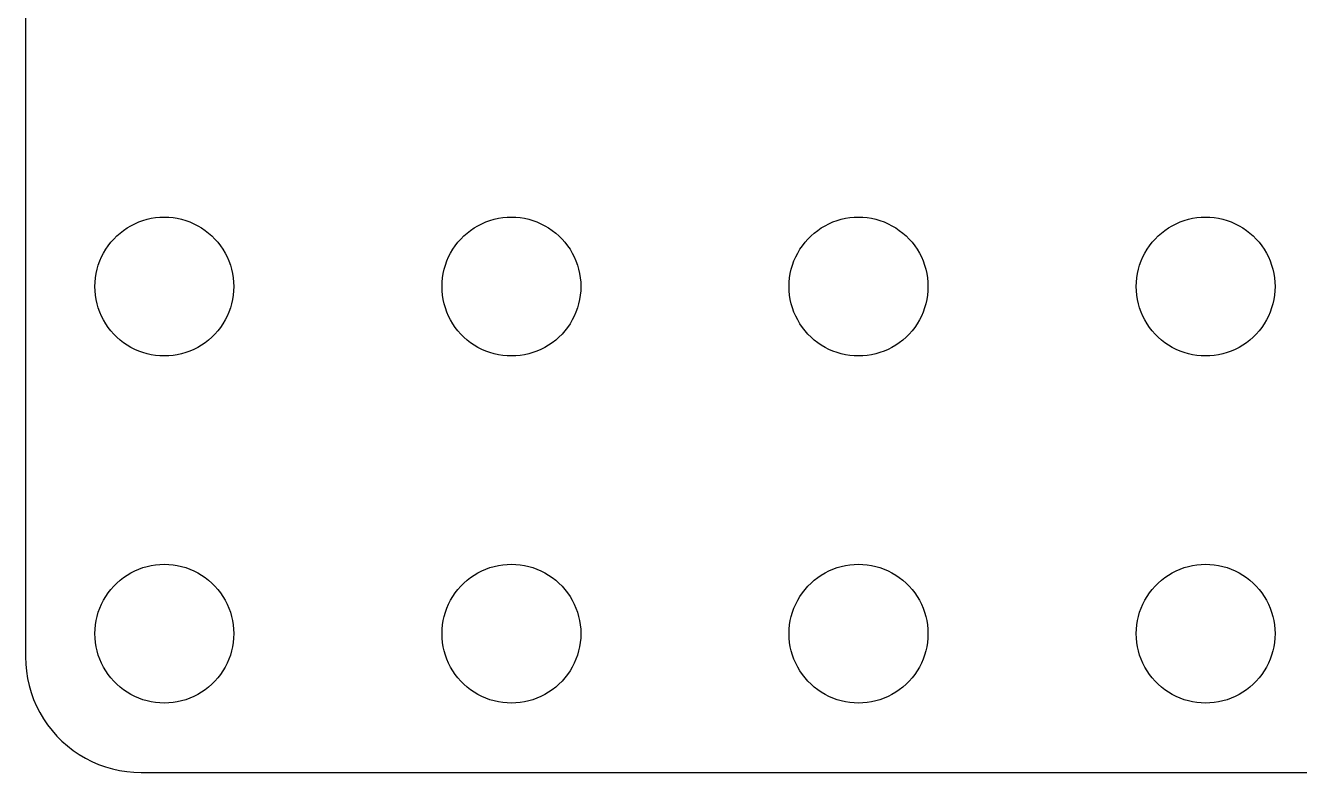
# Model space of a CAD drawing. Header units: metres. Extents: x -111 to 111, y -36 to 36.
# Drawn here: x -111 to -55.9, y -36 to -3.7 of the extents above; entities that cross this region are included whole.
import ezdxf

# ---------------------------------------------------------------- set-up
doc = ezdxf.new("R2010")
doc.units = ezdxf.units.M

msp = doc.modelspace()

# ---------------------------------------------------------------- linework, layer by layer
for p, q in [((-111, 31), (-111, -31)), ((-105.927, -12.1468), (-105.746, -12.0942)), ((-105.746, -12.0942), (-105.562, -12.0531)), ((-105.562, -12.0531), (-105.376, -12.0237)), ((-105.376, -12.0237), (-105.188, -12.0059)), ((-105.188, -12.0059), (-105, -12)), ((-105, -12), (-104.812, -12.0059)), ((-104.812, -12.0059), (-104.624, -12.0237)), ((-104.624, -12.0237), (-104.438, -12.0531)), ((-104.438, -12.0531), (-104.254, -12.0942)), ((-104.254, -12.0942), (-104.073, -12.1468)), ((-90.927, -12.1468), (-90.7461, -12.0942)), ((-90.7461, -12.0942), (-90.5621, -12.0531)), ((-90.5621, -12.0531), (-90.376, -12.0237)), ((-90.376, -12.0237), (-90.1884, -12.0059)), ((-90.1884, -12.0059), (-90, -12)), ((-90, -12), (-89.8116, -12.0059)), ((-89.8116, -12.0059), (-89.624, -12.0237)), ((-89.624, -12.0237), (-89.4379, -12.0531)), ((-89.4379, -12.0531), (-89.2539, -12.0942)), ((-89.2539, -12.0942), (-89.073, -12.1468)), ((-75.927, -12.1468), (-75.7461, -12.0942)), ((-75.7461, -12.0942), (-75.5621, -12.0531)), ((-75.5621, -12.0531), (-75.376, -12.0237)), ((-75.376, -12.0237), (-75.1884, -12.0059)), ((-75.1884, -12.0059), (-75, -12)), ((-75, -12), (-74.8116, -12.0059)), ((-74.8116, -12.0059), (-74.624, -12.0237)), ((-74.624, -12.0237), (-74.4379, -12.0531)), ((-74.4379, -12.0531), (-74.2539, -12.0942)), ((-74.2539, -12.0942), (-74.073, -12.1468)), ((-60.927, -12.1468), (-60.7461, -12.0942)), ((-60.7461, -12.0942), (-60.5621, -12.0531)), ((-60.5621, -12.0531), (-60.376, -12.0237)), ((-60.376, -12.0237), (-60.1884, -12.0059)), ((-60.1884, -12.0059), (-60, -12)), ((-60, -12), (-59.8116, -12.0059)), ((-59.8116, -12.0059), (-59.624, -12.0237)), ((-59.624, -12.0237), (-59.4379, -12.0531)), ((-59.4379, -12.0531), (-59.2539, -12.0942)), ((-59.2539, -12.0942), (-59.0729, -12.1468)), ((-106.912, -12.6884), (-106.763, -12.5729)), ((-106.763, -12.5729), (-106.607, -12.467)), ((-106.607, -12.467), (-106.445, -12.3711)), ((-106.445, -12.3711), (-106.277, -12.2855)), ((-106.277, -12.2855), (-106.104, -12.2107)), ((-106.104, -12.2107), (-105.927, -12.1468)), ((-104.073, -12.1468), (-103.896, -12.2107)), ((-103.896, -12.2107), (-103.723, -12.2855)), ((-103.723, -12.2855), (-103.555, -12.3711)), ((-103.555, -12.3711), (-103.393, -12.467)), ((-103.393, -12.467), (-103.237, -12.5729)), ((-103.237, -12.5729), (-103.088, -12.6884)), ((-91.9123, -12.6884), (-91.7634, -12.5729)), ((-91.7634, -12.5729), (-91.6075, -12.467)), ((-91.6075, -12.467), (-91.4453, -12.3711)), ((-91.4453, -12.3711), (-91.2773, -12.2855)), ((-91.2773, -12.2855), (-91.1044, -12.2107)), ((-91.1044, -12.2107), (-90.927, -12.1468)), ((-89.073, -12.1468), (-88.8956, -12.2107)), ((-88.8956, -12.2107), (-88.7227, -12.2855)), ((-88.7227, -12.2855), (-88.5547, -12.3711)), ((-88.5547, -12.3711), (-88.3925, -12.467)), ((-88.3925, -12.467), (-88.2366, -12.5729)), ((-88.2366, -12.5729), (-88.0877, -12.6884)), ((-76.9123, -12.6884), (-76.7634, -12.5729)), ((-76.7634, -12.5729), (-76.6075, -12.467)), ((-76.6075, -12.467), (-76.4453, -12.3711)), ((-76.4453, -12.3711), (-76.2773, -12.2855)), ((-76.2773, -12.2855), (-76.1044, -12.2107)), ((-76.1044, -12.2107), (-75.927, -12.1468)), ((-74.073, -12.1468), (-73.8956, -12.2107)), ((-73.8956, -12.2107), (-73.7227, -12.2855)), ((-73.7227, -12.2855), (-73.5547, -12.3711)), ((-73.5547, -12.3711), (-73.3925, -12.467)), ((-73.3925, -12.467), (-73.2366, -12.5729)), ((-73.2366, -12.5729), (-73.0877, -12.6884)), ((-61.9123, -12.6884), (-61.7634, -12.5729)), ((-61.7634, -12.5729), (-61.6075, -12.467)), ((-61.6075, -12.467), (-61.4453, -12.3711)), ((-61.4453, -12.3711), (-61.2773, -12.2855)), ((-61.2773, -12.2855), (-61.1044, -12.2107)), ((-61.1044, -12.2107), (-60.927, -12.1468)), ((-59.0729, -12.1468), (-58.8956, -12.2107)), ((-58.8956, -12.2107), (-58.7227, -12.2855)), ((-58.7227, -12.2855), (-58.5547, -12.3711)), ((-58.5547, -12.3711), (-58.3925, -12.467)), ((-58.3925, -12.467), (-58.2366, -12.5729)), ((-58.2366, -12.5729), (-58.0877, -12.6884)), ((-107.427, -13.2366), (-107.312, -13.0877)), ((-107.312, -13.0877), (-107.187, -12.9464)), ((-107.187, -12.9464), (-107.054, -12.8131)), ((-107.054, -12.8131), (-106.912, -12.6884)), ((-103.088, -12.6884), (-102.946, -12.8131)), ((-102.946, -12.8131), (-102.813, -12.9464)), ((-102.813, -12.9464), (-102.688, -13.0877)), ((-102.688, -13.0877), (-102.573, -13.2366)), ((-92.427, -13.2366), (-92.3115, -13.0877)), ((-92.3115, -13.0877), (-92.1869, -12.9464)), ((-92.1869, -12.9464), (-92.0536, -12.8131)), ((-92.0536, -12.8131), (-91.9123, -12.6884)), ((-88.0877, -12.6884), (-87.9464, -12.8131)), ((-87.9464, -12.8131), (-87.8131, -12.9464)), ((-87.8131, -12.9464), (-87.6885, -13.0877)), ((-87.6885, -13.0877), (-87.573, -13.2366)), ((-77.427, -13.2366), (-77.3115, -13.0877)), ((-77.3115, -13.0877), (-77.1869, -12.9464)), ((-77.1869, -12.9464), (-77.0536, -12.8131)), ((-77.0536, -12.8131), (-76.9123, -12.6884)), ((-73.0877, -12.6884), (-72.9464, -12.8131)), ((-72.9464, -12.8131), (-72.8131, -12.9464)), ((-72.8131, -12.9464), (-72.6885, -13.0877)), ((-72.6885, -13.0877), (-72.573, -13.2366)), ((-62.427, -13.2366), (-62.3115, -13.0877)), ((-62.3115, -13.0877), (-62.1869, -12.9464)), ((-62.1869, -12.9464), (-62.0536, -12.8131)), ((-62.0536, -12.8131), (-61.9123, -12.6884)), ((-58.0877, -12.6884), (-57.9464, -12.8131)), ((-57.9464, -12.8131), (-57.8131, -12.9464)), ((-57.8131, -12.9464), (-57.6885, -13.0877)), ((-57.6885, -13.0877), (-57.5729, -13.2366)), ((-107.789, -13.8956), (-107.714, -13.7227)), ((-107.714, -13.7227), (-107.629, -13.5547)), ((-107.629, -13.5547), (-107.533, -13.3925)), ((-107.533, -13.3925), (-107.427, -13.2366)), ((-102.573, -13.2366), (-102.467, -13.3925)), ((-102.467, -13.3925), (-102.371, -13.5547)), ((-102.371, -13.5547), (-102.286, -13.7227)), ((-102.286, -13.7227), (-102.211, -13.8956)), ((-92.7893, -13.8956), (-92.7145, -13.7227)), ((-92.7145, -13.7227), (-92.6289, -13.5547)), ((-92.6289, -13.5547), (-92.533, -13.3925)), ((-92.533, -13.3925), (-92.427, -13.2366)), ((-87.573, -13.2366), (-87.467, -13.3925)), ((-87.467, -13.3925), (-87.3711, -13.5547)), ((-87.3711, -13.5547), (-87.2855, -13.7227)), ((-87.2855, -13.7227), (-87.2107, -13.8956)), ((-77.7893, -13.8956), (-77.7145, -13.7227)), ((-77.7145, -13.7227), (-77.6289, -13.5547)), ((-77.6289, -13.5547), (-77.533, -13.3925)), ((-77.533, -13.3925), (-77.427, -13.2366)), ((-72.573, -13.2366), (-72.467, -13.3925)), ((-72.467, -13.3925), (-72.3711, -13.5547)), ((-72.3711, -13.5547), (-72.2855, -13.7227)), ((-72.2855, -13.7227), (-72.2107, -13.8956)), ((-62.7893, -13.8956), (-62.7145, -13.7227)), ((-62.7145, -13.7227), (-62.6289, -13.5547)), ((-62.6289, -13.5547), (-62.533, -13.3925)), ((-62.533, -13.3925), (-62.427, -13.2366)), ((-57.5729, -13.2366), (-57.467, -13.3925)), ((-57.467, -13.3925), (-57.3711, -13.5547)), ((-57.3711, -13.5547), (-57.2855, -13.7227)), ((-57.2855, -13.7227), (-57.2107, -13.8956)), ((-107.947, -14.4379), (-107.906, -14.2539)), ((-107.906, -14.2539), (-107.853, -14.0729)), ((-107.853, -14.0729), (-107.789, -13.8956)), ((-102.211, -13.8956), (-102.147, -14.0729)), ((-102.147, -14.0729), (-102.094, -14.2539)), ((-102.094, -14.2539), (-102.053, -14.4379)), ((-92.9469, -14.4379), (-92.9057, -14.2539)), ((-92.9057, -14.2539), (-92.8532, -14.0729)), ((-92.8532, -14.0729), (-92.7893, -13.8956)), ((-87.2107, -13.8956), (-87.1468, -14.0729)), ((-87.1468, -14.0729), (-87.0943, -14.2539)), ((-87.0943, -14.2539), (-87.0531, -14.4379)), ((-77.9469, -14.4379), (-77.9057, -14.2539)), ((-77.9057, -14.2539), (-77.8532, -14.0729)), ((-77.8532, -14.0729), (-77.7893, -13.8956)), ((-72.2107, -13.8956), (-72.1468, -14.0729)), ((-72.1468, -14.0729), (-72.0943, -14.2539)), ((-72.0943, -14.2539), (-72.0531, -14.4379)), ((-62.9469, -14.4379), (-62.9057, -14.2539)), ((-62.9057, -14.2539), (-62.8532, -14.0729)), ((-62.8532, -14.0729), (-62.7893, -13.8956)), ((-57.2107, -13.8956), (-57.1468, -14.0729)), ((-57.1468, -14.0729), (-57.0942, -14.2539)), ((-57.0942, -14.2539), (-57.0531, -14.4379)), ((-108, -15), (-107.994, -14.8116)), ((-107.994, -14.8116), (-107.976, -14.624)), ((-107.976, -14.624), (-107.947, -14.4379)), ((-102.053, -14.4379), (-102.024, -14.624)), ((-102.024, -14.624), (-102.006, -14.8116)), ((-102.006, -14.8116), (-102, -15)), ((-93, -15), (-92.9941, -14.8116)), ((-92.9941, -14.8116), (-92.9763, -14.624)), ((-92.9763, -14.624), (-92.9469, -14.4379)), ((-87.0531, -14.4379), (-87.0237, -14.624)), ((-87.0237, -14.624), (-87.0059, -14.8116)), ((-87.0059, -14.8116), (-87, -15)), ((-78, -15), (-77.9941, -14.8116)), ((-77.9941, -14.8116), (-77.9763, -14.624)), ((-77.9763, -14.624), (-77.9469, -14.4379)), ((-72.0531, -14.4379), (-72.0237, -14.624)), ((-72.0237, -14.624), (-72.0059, -14.8116)), ((-72.0059, -14.8116), (-72, -15)), ((-63, -15), (-62.9941, -14.8116)), ((-62.9941, -14.8116), (-62.9763, -14.624)), ((-62.9763, -14.624), (-62.9469, -14.4379)), ((-57.0531, -14.4379), (-57.0237, -14.624)), ((-57.0237, -14.624), (-57.0059, -14.8116)), ((-57.0059, -14.8116), (-57, -15)), ((-107.994, -15.1884), (-108, -15)), ((-107.976, -15.376), (-107.994, -15.1884)), ((-107.947, -15.5621), (-107.976, -15.376)), ((-102.024, -15.376), (-102.053, -15.5621)), ((-102.006, -15.1884), (-102.024, -15.376)), ((-102, -15), (-102.006, -15.1884)), ((-92.9941, -15.1884), (-93, -15)), ((-92.9763, -15.376), (-92.9941, -15.1884)), ((-92.9469, -15.5621), (-92.9763, -15.376)), ((-87.0237, -15.376), (-87.0531, -15.5621)), ((-87.0059, -15.1884), (-87.0237, -15.376)), ((-87, -15), (-87.0059, -15.1884)), ((-77.9941, -15.1884), (-78, -15)), ((-77.9763, -15.376), (-77.9941, -15.1884)), ((-77.9469, -15.5621), (-77.9763, -15.376)), ((-72.0237, -15.376), (-72.0531, -15.5621)), ((-72.0059, -15.1884), (-72.0237, -15.376)), ((-72, -15), (-72.0059, -15.1884)), ((-62.9941, -15.1884), (-63, -15)), ((-62.9763, -15.376), (-62.9941, -15.1884)), ((-62.9469, -15.5621), (-62.9763, -15.376)), ((-57.0237, -15.376), (-57.0531, -15.5621)), ((-57.0059, -15.1884), (-57.0237, -15.376)), ((-57, -15), (-57.0059, -15.1884)), ((-107.906, -15.7461), (-107.947, -15.5621)), ((-107.853, -15.927), (-107.906, -15.7461)), ((-107.789, -16.1044), (-107.853, -15.927)), ((-102.147, -15.927), (-102.211, -16.1044)), ((-102.094, -15.7461), (-102.147, -15.927)), ((-102.053, -15.5621), (-102.094, -15.7461)), ((-92.9057, -15.7461), (-92.9469, -15.5621)), ((-92.8532, -15.927), (-92.9057, -15.7461)), ((-92.7893, -16.1044), (-92.8532, -15.927)), ((-87.1468, -15.927), (-87.2107, -16.1044)), ((-87.0943, -15.7461), (-87.1468, -15.927)), ((-87.0531, -15.5621), (-87.0943, -15.7461)), ((-77.9057, -15.7461), (-77.9469, -15.5621)), ((-77.8532, -15.927), (-77.9057, -15.7461)), ((-77.7893, -16.1044), (-77.8532, -15.927)), ((-72.1468, -15.927), (-72.2107, -16.1044)), ((-72.0943, -15.7461), (-72.1468, -15.927)), ((-72.0531, -15.5621), (-72.0943, -15.7461)), ((-62.9057, -15.7461), (-62.9469, -15.5621)), ((-62.8532, -15.927), (-62.9057, -15.7461)), ((-62.7893, -16.1044), (-62.8532, -15.927)), ((-57.1468, -15.927), (-57.2107, -16.1044)), ((-57.0942, -15.7461), (-57.1468, -15.927)), ((-57.0531, -15.5621), (-57.0942, -15.7461)), ((-107.714, -16.2773), (-107.789, -16.1044)), ((-107.629, -16.4453), (-107.714, -16.2773)), ((-107.533, -16.6075), (-107.629, -16.4453)), ((-102.371, -16.4453), (-102.467, -16.6075)), ((-102.286, -16.2773), (-102.371, -16.4453)), ((-102.211, -16.1044), (-102.286, -16.2773)), ((-92.7145, -16.2773), (-92.7893, -16.1044)), ((-92.6289, -16.4453), (-92.7145, -16.2773)), ((-92.533, -16.6075), (-92.6289, -16.4453)), ((-87.3711, -16.4453), (-87.467, -16.6075)), ((-87.2855, -16.2773), (-87.3711, -16.4453)), ((-87.2107, -16.1044), (-87.2855, -16.2773)), ((-77.7145, -16.2773), (-77.7893, -16.1044)), ((-77.6289, -16.4453), (-77.7145, -16.2773)), ((-77.533, -16.6075), (-77.6289, -16.4453)), ((-72.3711, -16.4453), (-72.467, -16.6075)), ((-72.2855, -16.2773), (-72.3711, -16.4453)), ((-72.2107, -16.1044), (-72.2855, -16.2773)), ((-62.7145, -16.2773), (-62.7893, -16.1044)), ((-62.6289, -16.4453), (-62.7145, -16.2773)), ((-62.533, -16.6075), (-62.6289, -16.4453)), ((-57.3711, -16.4453), (-57.467, -16.6075)), ((-57.2855, -16.2773), (-57.3711, -16.4453)), ((-57.2107, -16.1044), (-57.2855, -16.2773)), ((-107.427, -16.7634), (-107.533, -16.6075)), ((-107.312, -16.9123), (-107.427, -16.7634)), ((-107.187, -17.0536), (-107.312, -16.9123)), ((-107.054, -17.1869), (-107.187, -17.0536)), ((-102.813, -17.0536), (-102.946, -17.1869)), ((-102.688, -16.9123), (-102.813, -17.0536)), ((-102.573, -16.7634), (-102.688, -16.9123)), ((-102.467, -16.6075), (-102.573, -16.7634)), ((-92.427, -16.7634), (-92.533, -16.6075)), ((-92.3115, -16.9123), (-92.427, -16.7634)), ((-92.1869, -17.0536), (-92.3115, -16.9123)), ((-92.0536, -17.1869), (-92.1869, -17.0536)), ((-87.8131, -17.0536), (-87.9464, -17.1869)), ((-87.6885, -16.9123), (-87.8131, -17.0536)), ((-87.573, -16.7634), (-87.6885, -16.9123)), ((-87.467, -16.6075), (-87.573, -16.7634)), ((-77.427, -16.7634), (-77.533, -16.6075)), ((-77.3115, -16.9123), (-77.427, -16.7634)), ((-77.1869, -17.0536), (-77.3115, -16.9123)), ((-77.0536, -17.1869), (-77.1869, -17.0536)), ((-72.8131, -17.0536), (-72.9464, -17.1869)), ((-72.6885, -16.9123), (-72.8131, -17.0536)), ((-72.573, -16.7634), (-72.6885, -16.9123)), ((-72.467, -16.6075), (-72.573, -16.7634)), ((-62.427, -16.7634), (-62.533, -16.6075)), ((-62.3115, -16.9123), (-62.427, -16.7634)), ((-62.1869, -17.0536), (-62.3115, -16.9123)), ((-62.0536, -17.1869), (-62.1869, -17.0536)), ((-57.8131, -17.0536), (-57.9464, -17.1869)), ((-57.6885, -16.9123), (-57.8131, -17.0536)), ((-57.5729, -16.7634), (-57.6885, -16.9123)), ((-57.467, -16.6075), (-57.5729, -16.7634)), ((-106.912, -17.3115), (-107.054, -17.1869)), ((-106.763, -17.427), (-106.912, -17.3115)), ((-106.607, -17.533), (-106.763, -17.427)), ((-106.445, -17.6289), (-106.607, -17.533)), ((-103.393, -17.533), (-103.555, -17.6289)), ((-103.237, -17.427), (-103.393, -17.533)), ((-103.088, -17.3115), (-103.237, -17.427)), ((-102.946, -17.1869), (-103.088, -17.3115)), ((-91.9123, -17.3115), (-92.0536, -17.1869)), ((-91.7634, -17.427), (-91.9123, -17.3115)), ((-91.6075, -17.533), (-91.7634, -17.427)), ((-91.4453, -17.6289), (-91.6075, -17.533)), ((-88.3925, -17.533), (-88.5547, -17.6289)), ((-88.2366, -17.427), (-88.3925, -17.533)), ((-88.0877, -17.3115), (-88.2366, -17.427)), ((-87.9464, -17.1869), (-88.0877, -17.3115)), ((-76.9123, -17.3115), (-77.0536, -17.1869)), ((-76.7634, -17.427), (-76.9123, -17.3115)), ((-76.6075, -17.533), (-76.7634, -17.427)), ((-76.4453, -17.6289), (-76.6075, -17.533)), ((-73.3925, -17.533), (-73.5547, -17.6289)), ((-73.2366, -17.427), (-73.3925, -17.533)), ((-73.0877, -17.3115), (-73.2366, -17.427)), ((-72.9464, -17.1869), (-73.0877, -17.3115)), ((-61.9123, -17.3115), (-62.0536, -17.1869)), ((-61.7634, -17.427), (-61.9123, -17.3115)), ((-61.6075, -17.533), (-61.7634, -17.427)), ((-61.4453, -17.6289), (-61.6075, -17.533)), ((-58.3925, -17.533), (-58.5547, -17.6289)), ((-58.2366, -17.427), (-58.3925, -17.533)), ((-58.0877, -17.3115), (-58.2366, -17.427)), ((-57.9464, -17.1869), (-58.0877, -17.3115)), ((-106.277, -17.7145), (-106.445, -17.6289)), ((-106.104, -17.7893), (-106.277, -17.7145)), ((-105.927, -17.8532), (-106.104, -17.7893)), ((-105.746, -17.9057), (-105.927, -17.8532)), ((-105.562, -17.9469), (-105.746, -17.9057)), ((-105.376, -17.9763), (-105.562, -17.9469)), ((-105.188, -17.9941), (-105.376, -17.9763)), ((-105, -18), (-105.188, -17.9941)), ((-104.812, -17.9941), (-105, -18)), ((-104.624, -17.9763), (-104.812, -17.9941)), ((-104.438, -17.9469), (-104.624, -17.9763)), ((-104.254, -17.9057), (-104.438, -17.9469)), ((-104.073, -17.8532), (-104.254, -17.9057)), ((-103.896, -17.7893), (-104.073, -17.8532)), ((-103.723, -17.7145), (-103.896, -17.7893)), ((-103.555, -17.6289), (-103.723, -17.7145)), ((-91.2773, -17.7145), (-91.4453, -17.6289)), ((-91.1044, -17.7893), (-91.2773, -17.7145)), ((-90.927, -17.8532), (-91.1044, -17.7893)), ((-90.7461, -17.9057), (-90.927, -17.8532)), ((-90.5621, -17.9469), (-90.7461, -17.9057)), ((-90.376, -17.9763), (-90.5621, -17.9469)), ((-90.1884, -17.9941), (-90.376, -17.9763)), ((-90, -18), (-90.1884, -17.9941)), ((-89.8116, -17.9941), (-90, -18)), ((-89.624, -17.9763), (-89.8116, -17.9941)), ((-89.4379, -17.9469), (-89.624, -17.9763)), ((-89.2539, -17.9057), (-89.4379, -17.9469)), ((-89.073, -17.8532), (-89.2539, -17.9057)), ((-88.8956, -17.7893), (-89.073, -17.8532)), ((-88.7227, -17.7145), (-88.8956, -17.7893)), ((-88.5547, -17.6289), (-88.7227, -17.7145)), ((-76.2773, -17.7145), (-76.4453, -17.6289)), ((-76.1044, -17.7893), (-76.2773, -17.7145)), ((-75.927, -17.8532), (-76.1044, -17.7893)), ((-75.7461, -17.9057), (-75.927, -17.8532)), ((-75.5621, -17.9469), (-75.7461, -17.9057)), ((-75.376, -17.9763), (-75.5621, -17.9469)), ((-75.1884, -17.9941), (-75.376, -17.9763)), ((-75, -18), (-75.1884, -17.9941)), ((-74.8116, -17.9941), (-75, -18)), ((-74.624, -17.9763), (-74.8116, -17.9941)), ((-74.4379, -17.9469), (-74.624, -17.9763)), ((-74.2539, -17.9057), (-74.4379, -17.9469)), ((-74.073, -17.8532), (-74.2539, -17.9057)), ((-73.8956, -17.7893), (-74.073, -17.8532)), ((-73.7227, -17.7145), (-73.8956, -17.7893)), ((-73.5547, -17.6289), (-73.7227, -17.7145)), ((-61.2773, -17.7145), (-61.4453, -17.6289)), ((-61.1044, -17.7893), (-61.2773, -17.7145)), ((-60.927, -17.8532), (-61.1044, -17.7893)), ((-60.7461, -17.9057), (-60.927, -17.8532)), ((-60.5621, -17.9469), (-60.7461, -17.9057)), ((-60.376, -17.9763), (-60.5621, -17.9469)), ((-60.1884, -17.9941), (-60.376, -17.9763)), ((-60, -18), (-60.1884, -17.9941)), ((-59.8116, -17.9941), (-60, -18)), ((-59.624, -17.9763), (-59.8116, -17.9941)), ((-59.4379, -17.9469), (-59.624, -17.9763)), ((-59.2539, -17.9057), (-59.4379, -17.9469)), ((-59.0729, -17.8532), (-59.2539, -17.9057)), ((-58.8956, -17.7893), (-59.0729, -17.8532)), ((-58.7227, -17.7145), (-58.8956, -17.7893)), ((-58.5547, -17.6289), (-58.7227, -17.7145)), ((-106.763, -27.5729), (-106.607, -27.467)), ((-106.607, -27.467), (-106.445, -27.3711)), ((-106.445, -27.3711), (-106.277, -27.2855)), ((-106.277, -27.2855), (-106.104, -27.2107)), ((-106.104, -27.2107), (-105.927, -27.1468)), ((-105.927, -27.1468), (-105.746, -27.0942)), ((-105.746, -27.0942), (-105.562, -27.0531)), ((-105.562, -27.0531), (-105.376, -27.0237)), ((-105.376, -27.0237), (-105.188, -27.0059)), ((-105.188, -27.0059), (-105, -27)), ((-105, -27), (-104.812, -27.0059)), ((-104.812, -27.0059), (-104.624, -27.0237)), ((-104.624, -27.0237), (-104.438, -27.0531)), ((-104.438, -27.0531), (-104.254, -27.0942)), ((-104.254, -27.0942), (-104.073, -27.1468)), ((-104.073, -27.1468), (-103.896, -27.2107)), ((-103.896, -27.2107), (-103.723, -27.2855)), ((-103.723, -27.2855), (-103.555, -27.3711)), ((-103.555, -27.3711), (-103.393, -27.467)), ((-103.393, -27.467), (-103.237, -27.5729)), ((-91.7634, -27.5729), (-91.6075, -27.467)), ((-91.6075, -27.467), (-91.4453, -27.3711)), ((-91.4453, -27.3711), (-91.2773, -27.2855)), ((-91.2773, -27.2855), (-91.1044, -27.2107)), ((-91.1044, -27.2107), (-90.927, -27.1468)), ((-90.927, -27.1468), (-90.7461, -27.0942)), ((-90.7461, -27.0942), (-90.5621, -27.0531)), ((-90.5621, -27.0531), (-90.376, -27.0237)), ((-90.376, -27.0237), (-90.1884, -27.0059)), ((-90.1884, -27.0059), (-90, -27)), ((-90, -27), (-89.8116, -27.0059)), ((-89.8116, -27.0059), (-89.624, -27.0237)), ((-89.624, -27.0237), (-89.4379, -27.0531)), ((-89.4379, -27.0531), (-89.2539, -27.0942)), ((-89.2539, -27.0942), (-89.073, -27.1468)), ((-89.073, -27.1468), (-88.8956, -27.2107)), ((-88.8956, -27.2107), (-88.7227, -27.2855)), ((-88.7227, -27.2855), (-88.5547, -27.3711)), ((-88.5547, -27.3711), (-88.3925, -27.467)), ((-88.3925, -27.467), (-88.2366, -27.5729)), ((-76.7634, -27.5729), (-76.6075, -27.467)), ((-76.6075, -27.467), (-76.4453, -27.3711)), ((-76.4453, -27.3711), (-76.2773, -27.2855)), ((-76.2773, -27.2855), (-76.1044, -27.2107)), ((-76.1044, -27.2107), (-75.927, -27.1468)), ((-75.927, -27.1468), (-75.7461, -27.0942)), ((-75.7461, -27.0942), (-75.5621, -27.0531)), ((-75.5621, -27.0531), (-75.376, -27.0237)), ((-75.376, -27.0237), (-75.1884, -27.0059)), ((-75.1884, -27.0059), (-75, -27)), ((-75, -27), (-74.8116, -27.0059)), ((-74.8116, -27.0059), (-74.624, -27.0237)), ((-74.624, -27.0237), (-74.4379, -27.0531)), ((-74.4379, -27.0531), (-74.2539, -27.0942)), ((-74.2539, -27.0942), (-74.073, -27.1468)), ((-74.073, -27.1468), (-73.8956, -27.2107)), ((-73.8956, -27.2107), (-73.7227, -27.2855)), ((-73.7227, -27.2855), (-73.5547, -27.3711)), ((-73.5547, -27.3711), (-73.3925, -27.467)), ((-73.3925, -27.467), (-73.2366, -27.5729)), ((-61.7634, -27.5729), (-61.6075, -27.467)), ((-61.6075, -27.467), (-61.4453, -27.3711)), ((-61.4453, -27.3711), (-61.2773, -27.2855)), ((-61.2773, -27.2855), (-61.1044, -27.2107)), ((-61.1044, -27.2107), (-60.927, -27.1468)), ((-60.927, -27.1468), (-60.7461, -27.0942)), ((-60.7461, -27.0942), (-60.5621, -27.0531)), ((-60.5621, -27.0531), (-60.376, -27.0237)), ((-60.376, -27.0237), (-60.1884, -27.0059)), ((-60.1884, -27.0059), (-60, -27)), ((-60, -27), (-59.8116, -27.0059)), ((-59.8116, -27.0059), (-59.624, -27.0237)), ((-59.624, -27.0237), (-59.4379, -27.0531)), ((-59.4379, -27.0531), (-59.2539, -27.0942)), ((-59.2539, -27.0942), (-59.0729, -27.1468)), ((-59.0729, -27.1468), (-58.8956, -27.2107)), ((-58.8956, -27.2107), (-58.7227, -27.2855)), ((-58.7227, -27.2855), (-58.5547, -27.3711)), ((-58.5547, -27.3711), (-58.3925, -27.467)), ((-58.3925, -27.467), (-58.2366, -27.5729)), ((-107.312, -28.0877), (-107.187, -27.9464)), ((-107.187, -27.9464), (-107.054, -27.8131)), ((-107.054, -27.8131), (-106.912, -27.6884)), ((-106.912, -27.6884), (-106.763, -27.5729)), ((-103.237, -27.5729), (-103.088, -27.6884)), ((-103.088, -27.6884), (-102.946, -27.8131)), ((-102.946, -27.8131), (-102.813, -27.9464)), ((-102.813, -27.9464), (-102.688, -28.0877)), ((-92.3115, -28.0877), (-92.1869, -27.9464)), ((-92.1869, -27.9464), (-92.0536, -27.8131)), ((-92.0536, -27.8131), (-91.9123, -27.6884)), ((-91.9123, -27.6884), (-91.7634, -27.5729)), ((-88.2366, -27.5729), (-88.0877, -27.6884)), ((-88.0877, -27.6884), (-87.9464, -27.8131)), ((-87.9464, -27.8131), (-87.8131, -27.9464)), ((-87.8131, -27.9464), (-87.6885, -28.0877)), ((-77.3115, -28.0877), (-77.1869, -27.9464)), ((-77.1869, -27.9464), (-77.0536, -27.8131)), ((-77.0536, -27.8131), (-76.9123, -27.6884)), ((-76.9123, -27.6884), (-76.7634, -27.5729)), ((-73.2366, -27.5729), (-73.0877, -27.6884)), ((-73.0877, -27.6884), (-72.9464, -27.8131)), ((-72.9464, -27.8131), (-72.8131, -27.9464)), ((-72.8131, -27.9464), (-72.6885, -28.0877)), ((-62.3115, -28.0877), (-62.1869, -27.9464)), ((-62.1869, -27.9464), (-62.0536, -27.8131)), ((-62.0536, -27.8131), (-61.9123, -27.6884)), ((-61.9123, -27.6884), (-61.7634, -27.5729)), ((-58.2366, -27.5729), (-58.0877, -27.6884)), ((-58.0877, -27.6884), (-57.9464, -27.8131)), ((-57.9464, -27.8131), (-57.8131, -27.9464)), ((-57.8131, -27.9464), (-57.6885, -28.0877)), ((-107.714, -28.7227), (-107.629, -28.5547)), ((-107.629, -28.5547), (-107.533, -28.3925)), ((-107.533, -28.3925), (-107.427, -28.2366)), ((-107.427, -28.2366), (-107.312, -28.0877)), ((-102.688, -28.0877), (-102.573, -28.2366)), ((-102.573, -28.2366), (-102.467, -28.3925)), ((-102.467, -28.3925), (-102.371, -28.5547)), ((-102.371, -28.5547), (-102.286, -28.7227)), ((-92.7145, -28.7227), (-92.6289, -28.5547)), ((-92.6289, -28.5547), (-92.533, -28.3925)), ((-92.533, -28.3925), (-92.427, -28.2366)), ((-92.427, -28.2366), (-92.3115, -28.0877)), ((-87.6885, -28.0877), (-87.573, -28.2366)), ((-87.573, -28.2366), (-87.467, -28.3925)), ((-87.467, -28.3925), (-87.3711, -28.5547)), ((-87.3711, -28.5547), (-87.2855, -28.7227)), ((-77.7145, -28.7227), (-77.6289, -28.5547)), ((-77.6289, -28.5547), (-77.533, -28.3925)), ((-77.533, -28.3925), (-77.427, -28.2366)), ((-77.427, -28.2366), (-77.3115, -28.0877)), ((-72.6885, -28.0877), (-72.573, -28.2366)), ((-72.573, -28.2366), (-72.467, -28.3925)), ((-72.467, -28.3925), (-72.3711, -28.5547)), ((-72.3711, -28.5547), (-72.2855, -28.7227)), ((-62.7145, -28.7227), (-62.6289, -28.5547)), ((-62.6289, -28.5547), (-62.533, -28.3925)), ((-62.533, -28.3925), (-62.427, -28.2366)), ((-62.427, -28.2366), (-62.3115, -28.0877)), ((-57.6885, -28.0877), (-57.5729, -28.2366)), ((-57.5729, -28.2366), (-57.467, -28.3925)), ((-57.467, -28.3925), (-57.3711, -28.5547)), ((-57.3711, -28.5547), (-57.2855, -28.7227)), ((-107.906, -29.2539), (-107.853, -29.0729)), ((-107.853, -29.0729), (-107.789, -28.8956)), ((-107.789, -28.8956), (-107.714, -28.7227)), ((-102.286, -28.7227), (-102.211, -28.8956)), ((-102.211, -28.8956), (-102.147, -29.0729)), ((-102.147, -29.0729), (-102.094, -29.2539)), ((-92.9057, -29.2539), (-92.8532, -29.0729)), ((-92.8532, -29.0729), (-92.7893, -28.8956)), ((-92.7893, -28.8956), (-92.7145, -28.7227)), ((-87.2855, -28.7227), (-87.2107, -28.8956)), ((-87.2107, -28.8956), (-87.1468, -29.0729)), ((-87.1468, -29.0729), (-87.0943, -29.2539)), ((-77.9057, -29.2539), (-77.8532, -29.0729)), ((-77.8532, -29.0729), (-77.7893, -28.8956)), ((-77.7893, -28.8956), (-77.7145, -28.7227)), ((-72.2855, -28.7227), (-72.2107, -28.8956)), ((-72.2107, -28.8956), (-72.1468, -29.0729)), ((-72.1468, -29.0729), (-72.0943, -29.2539)), ((-62.9057, -29.2539), (-62.8532, -29.0729)), ((-62.8532, -29.0729), (-62.7893, -28.8956)), ((-62.7893, -28.8956), (-62.7145, -28.7227)), ((-57.2855, -28.7227), (-57.2107, -28.8956)), ((-57.2107, -28.8956), (-57.1468, -29.0729)), ((-57.1468, -29.0729), (-57.0942, -29.2539)), ((-107.994, -29.8116), (-107.976, -29.624)), ((-107.976, -29.624), (-107.947, -29.4379)), ((-107.947, -29.4379), (-107.906, -29.2539)), ((-102.094, -29.2539), (-102.053, -29.4379)), ((-102.053, -29.4379), (-102.024, -29.624)), ((-102.024, -29.624), (-102.006, -29.8116)), ((-92.9941, -29.8116), (-92.9763, -29.624)), ((-92.9763, -29.624), (-92.9469, -29.4379)), ((-92.9469, -29.4379), (-92.9057, -29.2539)), ((-87.0943, -29.2539), (-87.0531, -29.4379)), ((-87.0531, -29.4379), (-87.0237, -29.624)), ((-87.0237, -29.624), (-87.0059, -29.8116)), ((-77.9941, -29.8116), (-77.9763, -29.624)), ((-77.9763, -29.624), (-77.9469, -29.4379)), ((-77.9469, -29.4379), (-77.9057, -29.2539)), ((-72.0943, -29.2539), (-72.0531, -29.4379)), ((-72.0531, -29.4379), (-72.0237, -29.624)), ((-72.0237, -29.624), (-72.0059, -29.8116)), ((-62.9941, -29.8116), (-62.9763, -29.624)), ((-62.9763, -29.624), (-62.9469, -29.4379)), ((-62.9469, -29.4379), (-62.9057, -29.2539)), ((-57.0942, -29.2539), (-57.0531, -29.4379)), ((-57.0531, -29.4379), (-57.0237, -29.624)), ((-57.0237, -29.624), (-57.0059, -29.8116)), ((-108, -30), (-107.994, -29.8116)), ((-107.994, -30.1884), (-108, -30)), ((-107.976, -30.376), (-107.994, -30.1884)), ((-102.006, -30.1884), (-102.024, -30.376)), ((-102.006, -29.8116), (-102, -30)), ((-102, -30), (-102.006, -30.1884)), ((-93, -30), (-92.9941, -29.8116)), ((-92.9941, -30.1884), (-93, -30)), ((-92.9763, -30.376), (-92.9941, -30.1884)), ((-87.0059, -30.1884), (-87.0237, -30.376)), ((-87.0059, -29.8116), (-87, -30)), ((-87, -30), (-87.0059, -30.1884)), ((-78, -30), (-77.9941, -29.8116)), ((-77.9941, -30.1884), (-78, -30)), ((-77.9763, -30.376), (-77.9941, -30.1884)), ((-72.0059, -30.1884), (-72.0237, -30.376)), ((-72.0059, -29.8116), (-72, -30)), ((-72, -30), (-72.0059, -30.1884)), ((-63, -30), (-62.9941, -29.8116)), ((-62.9941, -30.1884), (-63, -30)), ((-62.9763, -30.376), (-62.9941, -30.1884)), ((-57.0059, -30.1884), (-57.0237, -30.376)), ((-57.0059, -29.8116), (-57, -30)), ((-57, -30), (-57.0059, -30.1884)), ((-107.947, -30.5621), (-107.976, -30.376)), ((-107.906, -30.7461), (-107.947, -30.5621)), ((-107.853, -30.927), (-107.906, -30.7461)), ((-102.094, -30.7461), (-102.147, -30.927)), ((-102.053, -30.5621), (-102.094, -30.7461)), ((-102.024, -30.376), (-102.053, -30.5621)), ((-92.9469, -30.5621), (-92.9763, -30.376)), ((-92.9057, -30.7461), (-92.9469, -30.5621)), ((-92.8532, -30.927), (-92.9057, -30.7461)), ((-87.0943, -30.7461), (-87.1468, -30.927)), ((-87.0531, -30.5621), (-87.0943, -30.7461)), ((-87.0237, -30.376), (-87.0531, -30.5621)), ((-77.9469, -30.5621), (-77.9763, -30.376)), ((-77.9057, -30.7461), (-77.9469, -30.5621)), ((-77.8532, -30.927), (-77.9057, -30.7461)), ((-72.0943, -30.7461), (-72.1468, -30.927)), ((-72.0531, -30.5621), (-72.0943, -30.7461)), ((-72.0237, -30.376), (-72.0531, -30.5621)), ((-62.9469, -30.5621), (-62.9763, -30.376)), ((-62.9057, -30.7461), (-62.9469, -30.5621)), ((-62.8532, -30.927), (-62.9057, -30.7461)), ((-57.0942, -30.7461), (-57.1468, -30.927)), ((-57.0531, -30.5621), (-57.0942, -30.7461)), ((-57.0237, -30.376), (-57.0531, -30.5621)), ((-111, -31), (-110.99, -31.3139)), ((-110.99, -31.3139), (-110.961, -31.6267)), ((-107.789, -31.1044), (-107.853, -30.927)), ((-107.714, -31.2773), (-107.789, -31.1044)), ((-107.629, -31.4453), (-107.714, -31.2773)), ((-102.286, -31.2773), (-102.371, -31.4453)), ((-102.211, -31.1044), (-102.286, -31.2773)), ((-102.147, -30.927), (-102.211, -31.1044)), ((-92.7893, -31.1044), (-92.8532, -30.927)), ((-92.7145, -31.2773), (-92.7893, -31.1044)), ((-92.6289, -31.4453), (-92.7145, -31.2773)), ((-87.2855, -31.2773), (-87.3711, -31.4453)), ((-87.2107, -31.1044), (-87.2855, -31.2773)), ((-87.1468, -30.927), (-87.2107, -31.1044)), ((-77.7893, -31.1044), (-77.8532, -30.927)), ((-77.7145, -31.2773), (-77.7893, -31.1044)), ((-77.6289, -31.4453), (-77.7145, -31.2773)), ((-72.2855, -31.2773), (-72.3711, -31.4453)), ((-72.2107, -31.1044), (-72.2855, -31.2773)), ((-72.1468, -30.927), (-72.2107, -31.1044)), ((-62.7893, -31.1044), (-62.8532, -30.927)), ((-62.7145, -31.2773), (-62.7893, -31.1044)), ((-62.6289, -31.4453), (-62.7145, -31.2773)), ((-57.2855, -31.2773), (-57.3711, -31.4453)), ((-57.2107, -31.1044), (-57.2855, -31.2773)), ((-57.1468, -30.927), (-57.2107, -31.1044)), ((-110.961, -31.6267), (-110.911, -31.9369)), ((-107.533, -31.6075), (-107.629, -31.4453)), ((-107.427, -31.7634), (-107.533, -31.6075)), ((-107.312, -31.9123), (-107.427, -31.7634)), ((-107.187, -32.0536), (-107.312, -31.9123)), ((-102.688, -31.9123), (-102.813, -32.0536)), ((-102.573, -31.7634), (-102.688, -31.9123)), ((-102.467, -31.6075), (-102.573, -31.7634)), ((-102.371, -31.4453), (-102.467, -31.6075)), ((-92.533, -31.6075), (-92.6289, -31.4453)), ((-92.427, -31.7634), (-92.533, -31.6075)), ((-92.3115, -31.9123), (-92.427, -31.7634)), ((-92.1869, -32.0536), (-92.3115, -31.9123)), ((-87.6885, -31.9123), (-87.8131, -32.0536)), ((-87.573, -31.7634), (-87.6885, -31.9123)), ((-87.467, -31.6075), (-87.573, -31.7634)), ((-87.3711, -31.4453), (-87.467, -31.6075)), ((-77.533, -31.6075), (-77.6289, -31.4453)), ((-77.427, -31.7634), (-77.533, -31.6075)), ((-77.3115, -31.9123), (-77.427, -31.7634)), ((-77.1869, -32.0536), (-77.3115, -31.9123)), ((-72.6885, -31.9123), (-72.8131, -32.0536)), ((-72.573, -31.7634), (-72.6885, -31.9123)), ((-72.467, -31.6075), (-72.573, -31.7634)), ((-72.3711, -31.4453), (-72.467, -31.6075)), ((-62.533, -31.6075), (-62.6289, -31.4453)), ((-62.427, -31.7634), (-62.533, -31.6075)), ((-62.3115, -31.9123), (-62.427, -31.7634)), ((-62.1869, -32.0536), (-62.3115, -31.9123)), ((-57.6885, -31.9123), (-57.8131, -32.0536)), ((-57.5729, -31.7634), (-57.6885, -31.9123)), ((-57.467, -31.6075), (-57.5729, -31.7634)), ((-57.3711, -31.4453), (-57.467, -31.6075)), ((-110.911, -31.9369), (-110.843, -32.2435)), ((-110.843, -32.2435), (-110.755, -32.5451)), ((-107.054, -32.1869), (-107.187, -32.0536)), ((-106.912, -32.3115), (-107.054, -32.1869)), ((-106.763, -32.427), (-106.912, -32.3115)), ((-106.607, -32.533), (-106.763, -32.427)), ((-103.237, -32.427), (-103.393, -32.533)), ((-103.088, -32.3115), (-103.237, -32.427)), ((-102.946, -32.1869), (-103.088, -32.3115)), ((-102.813, -32.0536), (-102.946, -32.1869)), ((-92.0536, -32.1869), (-92.1869, -32.0536)), ((-91.9123, -32.3115), (-92.0536, -32.1869)), ((-91.7634, -32.427), (-91.9123, -32.3115)), ((-91.6075, -32.533), (-91.7634, -32.427)), ((-88.2366, -32.427), (-88.3925, -32.533)), ((-88.0877, -32.3115), (-88.2366, -32.427)), ((-87.9464, -32.1869), (-88.0877, -32.3115)), ((-87.8131, -32.0536), (-87.9464, -32.1869)), ((-77.0536, -32.1869), (-77.1869, -32.0536)), ((-76.9123, -32.3115), (-77.0536, -32.1869)), ((-76.7634, -32.427), (-76.9123, -32.3115)), ((-76.6075, -32.533), (-76.7634, -32.427)), ((-73.2366, -32.427), (-73.3925, -32.533)), ((-73.0877, -32.3115), (-73.2366, -32.427)), ((-72.9464, -32.1869), (-73.0877, -32.3115)), ((-72.8131, -32.0536), (-72.9464, -32.1869)), ((-62.0536, -32.1869), (-62.1869, -32.0536)), ((-61.9123, -32.3115), (-62.0536, -32.1869)), ((-61.7634, -32.427), (-61.9123, -32.3115)), ((-61.6075, -32.533), (-61.7634, -32.427)), ((-58.2366, -32.427), (-58.3925, -32.533)), ((-58.0877, -32.3115), (-58.2366, -32.427)), ((-57.9464, -32.1869), (-58.0877, -32.3115)), ((-57.8131, -32.0536), (-57.9464, -32.1869)), ((-110.755, -32.5451), (-110.649, -32.8406)), ((-110.649, -32.8406), (-110.524, -33.1289)), ((-106.445, -32.6289), (-106.607, -32.533)), ((-106.277, -32.7145), (-106.445, -32.6289)), ((-106.104, -32.7893), (-106.277, -32.7145)), ((-105.927, -32.8532), (-106.104, -32.7893)), ((-105.746, -32.9057), (-105.927, -32.8532)), ((-105.562, -32.9469), (-105.746, -32.9057)), ((-105.376, -32.9763), (-105.562, -32.9469)), ((-105.188, -32.9941), (-105.376, -32.9763)), ((-105, -33), (-105.188, -32.9941)), ((-104.812, -32.9941), (-105, -33)), ((-104.624, -32.9763), (-104.812, -32.9941)), ((-104.438, -32.9469), (-104.624, -32.9763)), ((-104.254, -32.9057), (-104.438, -32.9469)), ((-104.073, -32.8532), (-104.254, -32.9057)), ((-103.896, -32.7893), (-104.073, -32.8532)), ((-103.723, -32.7145), (-103.896, -32.7893)), ((-103.555, -32.6289), (-103.723, -32.7145)), ((-103.393, -32.533), (-103.555, -32.6289)), ((-91.4453, -32.6289), (-91.6075, -32.533)), ((-91.2773, -32.7145), (-91.4453, -32.6289)), ((-91.1044, -32.7893), (-91.2773, -32.7145)), ((-90.927, -32.8532), (-91.1044, -32.7893)), ((-90.7461, -32.9057), (-90.927, -32.8532)), ((-90.5621, -32.9469), (-90.7461, -32.9057)), ((-90.376, -32.9763), (-90.5621, -32.9469)), ((-90.1884, -32.9941), (-90.376, -32.9763)), ((-90, -33), (-90.1884, -32.9941)), ((-89.8116, -32.9941), (-90, -33)), ((-89.624, -32.9763), (-89.8116, -32.9941)), ((-89.4379, -32.9469), (-89.624, -32.9763)), ((-89.2539, -32.9057), (-89.4379, -32.9469)), ((-89.073, -32.8532), (-89.2539, -32.9057)), ((-88.8956, -32.7893), (-89.073, -32.8532)), ((-88.7227, -32.7145), (-88.8956, -32.7893)), ((-88.5547, -32.6289), (-88.7227, -32.7145)), ((-88.3925, -32.533), (-88.5547, -32.6289)), ((-76.4453, -32.6289), (-76.6075, -32.533)), ((-76.2773, -32.7145), (-76.4453, -32.6289)), ((-76.1044, -32.7893), (-76.2773, -32.7145)), ((-75.927, -32.8532), (-76.1044, -32.7893)), ((-75.7461, -32.9057), (-75.927, -32.8532)), ((-75.5621, -32.9469), (-75.7461, -32.9057)), ((-75.376, -32.9763), (-75.5621, -32.9469)), ((-75.1884, -32.9941), (-75.376, -32.9763)), ((-75, -33), (-75.1884, -32.9941)), ((-74.8116, -32.9941), (-75, -33)), ((-74.624, -32.9763), (-74.8116, -32.9941)), ((-74.4379, -32.9469), (-74.624, -32.9763)), ((-74.2539, -32.9057), (-74.4379, -32.9469)), ((-74.073, -32.8532), (-74.2539, -32.9057)), ((-73.8956, -32.7893), (-74.073, -32.8532)), ((-73.7227, -32.7145), (-73.8956, -32.7893)), ((-73.5547, -32.6289), (-73.7227, -32.7145)), ((-73.3925, -32.533), (-73.5547, -32.6289)), ((-61.4453, -32.6289), (-61.6075, -32.533)), ((-61.2773, -32.7145), (-61.4453, -32.6289)), ((-61.1044, -32.7893), (-61.2773, -32.7145)), ((-60.927, -32.8532), (-61.1044, -32.7893)), ((-60.7461, -32.9057), (-60.927, -32.8532)), ((-60.5621, -32.9469), (-60.7461, -32.9057)), ((-60.376, -32.9763), (-60.5621, -32.9469)), ((-60.1884, -32.9941), (-60.376, -32.9763)), ((-60, -33), (-60.1884, -32.9941)), ((-59.8116, -32.9941), (-60, -33)), ((-59.624, -32.9763), (-59.8116, -32.9941)), ((-59.4379, -32.9469), (-59.624, -32.9763)), ((-59.2539, -32.9057), (-59.4379, -32.9469)), ((-59.0729, -32.8532), (-59.2539, -32.9057)), ((-58.8956, -32.7893), (-59.0729, -32.8532)), ((-58.7227, -32.7145), (-58.8956, -32.7893)), ((-58.5547, -32.6289), (-58.7227, -32.7145)), ((-58.3925, -32.533), (-58.5547, -32.6289)), ((-110.524, -33.1289), (-110.382, -33.4088)), ((-110.382, -33.4088), (-110.222, -33.6791)), ((-110.222, -33.6791), (-110.045, -33.9389)), ((-110.045, -33.9389), (-109.853, -34.1871)), ((-109.853, -34.1871), (-109.645, -34.4227)), ((-109.645, -34.4227), (-109.423, -34.6448)), ((-109.423, -34.6448), (-109.187, -34.8526)), ((-109.187, -34.8526), (-108.939, -35.0451)), ((-108.939, -35.0451), (-108.679, -35.2216)), ((-108.679, -35.2216), (-108.409, -35.3815)), ((-108.409, -35.3815), (-108.129, -35.5241)), ((-108.129, -35.5241), (-107.841, -35.6489)), ((-107.841, -35.6489), (-107.545, -35.7553)), ((-107.545, -35.7553), (-107.243, -35.8429)), ((-107.243, -35.8429), (-106.937, -35.9114)), ((-106.937, -35.9114), (-106.627, -35.9606)), ((-106.627, -35.9606), (-106.314, -35.9901)), ((-106.314, -35.9901), (-106, -36)), ((-106, -36), (106, -36))]:
    msp.add_line(p, q)

doc.saveas('drawing.dxf')
